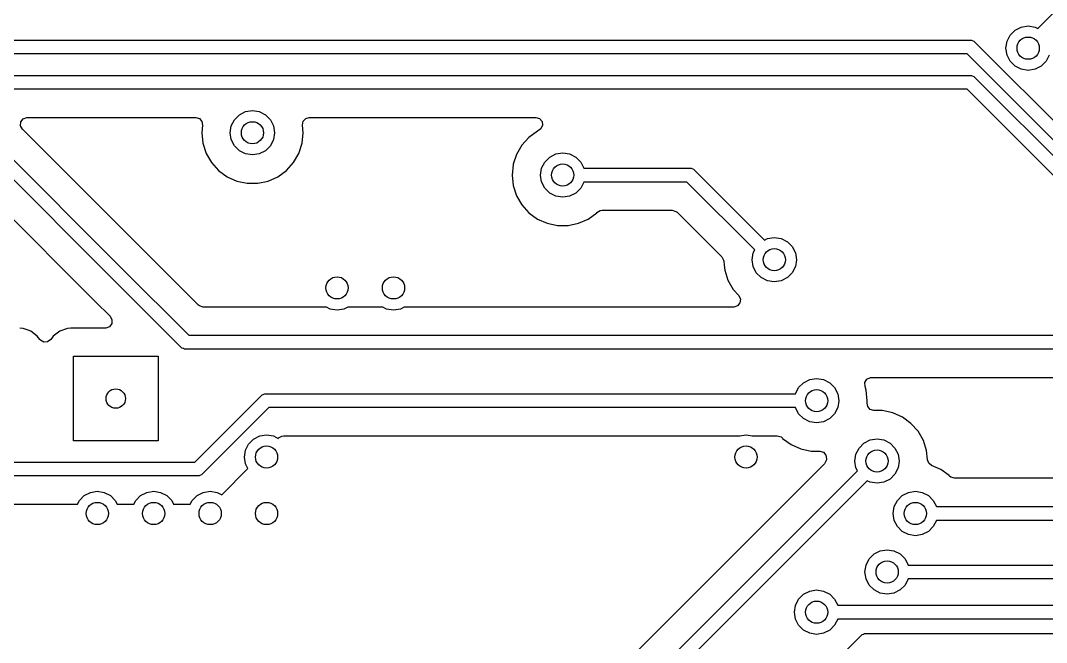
# Model space of a CAD drawing. Extents: x -2.18 to 1.8, y 0.44 to 2.81.
# Drawn here: x -0.974 to -0.247, y 1.604 to 2.045 of the extents above; entities that cross this region are included whole.
import ezdxf

# ---------------------------------------------------------------- set-up
doc = ezdxf.new("R2010")
doc.units = 0
doc.header["$MEASUREMENT"] = 0
doc.layers.add('BLACK', color=7, linetype='CONTINUOUS')

msp = doc.modelspace()

# ---------------------------------------------------------------- linework, layer by layer
at = {"layer": 'BLACK', "linetype": 'CONTINUOUS'}
for p, q in [((-0.25305, 2.03891), (-0.09348, 2.19848)), ((-0.27274, 2.03426), (-0.26926, 2.03774)), ((-0.26926, 2.03774), (-0.26487, 2.03998)), ((-0.26487, 2.03998), (-0.26, 2.04075)), ((-0.26, 2.04075), (-0.25513, 2.03998)), ((-0.25513, 2.03998), (-0.25305, 2.03891)), ((-1.01445, 2.03076), (-0.3012, 2.03076)), ((-0.3012, 2.03076), (-0.30024, 2.03066)), ((-0.30024, 2.03066), (-0.30024, 2.03066)), ((-0.30024, 2.03066), (-0.29972, 2.03045)), ((-0.29972, 2.03045), (-0.29847, 2.02993)), ((-0.29847, 2.02993), (-0.29847, 2.02993)), ((-0.29847, 2.02993), (-0.29772, 2.02932)), ((-0.27575, 2.025), (-0.27498, 2.02987)), ((-0.27498, 2.02987), (-0.27274, 2.03426)), ((-0.29772, 2.02932), (-0.19833, 1.92992)), ((-0.27498, 2.02013), (-0.27575, 2.025)), ((-0.30324, 2.02092), (-1.01682, 2.02092)), ((-0.20385, 1.92152), (-0.30324, 2.02092)), ((-0.27274, 2.01574), (-0.27498, 2.02013)), ((-0.26926, 2.01226), (-0.27274, 2.01574)), ((-0.24726, 2.01574), (-0.25074, 2.01226)), ((-0.24502, 2.02013), (-0.24726, 2.01574)), ((-0.26487, 2.01002), (-0.26926, 2.01226)), ((-0.26, 2.00925), (-0.26487, 2.01002)), ((-0.25513, 2.01002), (-0.26, 2.00925)), ((-0.25074, 2.01226), (-0.25513, 2.01002)), ((-1.03976, 2.00573), (-0.30123, 2.00573)), ((-0.30123, 2.00573), (-0.30027, 2.00564)), ((-0.30027, 2.00564), (-0.30027, 2.00564)), ((-0.30027, 2.00564), (-0.29975, 2.00542)), ((-0.29975, 2.00542), (-0.2985, 2.0049)), ((-0.2985, 2.0049), (-0.2985, 2.0049)), ((-0.2985, 2.0049), (-0.29775, 2.00429)), ((-0.29775, 2.00429), (-0.18194, 1.88848)), ((-0.30327, 1.99589), (-1.0418, 1.99589)), ((-0.19034, 1.88296), (-0.30327, 1.99589)), ((-1.01843, 1.9846), (-0.90231, 1.86848)), ((-0.81926, 1.97774), (-0.81487, 1.97998)), ((-0.81487, 1.97998), (-0.81, 1.98075)), ((-0.81, 1.98075), (-0.80513, 1.97998)), ((-0.80513, 1.97998), (-0.80074, 1.97774)), ((-0.90927, 1.86152), (-1.02395, 1.9762)), ((-0.97437, 1.96995), (-0.97418, 1.97269)), ((-0.97418, 1.97269), (-0.97253, 1.9749)), ((-0.97253, 1.9749), (-0.96995, 1.97586)), ((-0.96995, 1.97586), (-0.9696, 1.97587)), ((-0.9696, 1.97587), (-0.85024, 1.97587)), ((-0.85024, 1.97587), (-0.8476, 1.9751)), ((-0.8476, 1.9751), (-0.8458, 1.97302)), ((-0.8458, 1.97302), (-0.84539, 1.97048)), ((-0.82498, 1.96987), (-0.82274, 1.97426)), ((-0.82274, 1.97426), (-0.81926, 1.97774)), ((-0.80074, 1.97774), (-0.79726, 1.97426)), ((-0.79726, 1.97426), (-0.79502, 1.96987)), ((-0.77461, 1.97048), (-0.77412, 1.97318)), ((-0.77412, 1.97318), (-0.77224, 1.97519)), ((-0.77224, 1.97519), (-0.76976, 1.97587)), ((-0.76976, 1.97587), (-0.60911, 1.97587)), ((-0.60911, 1.97587), (-0.60647, 1.9751)), ((-0.60647, 1.9751), (-0.60467, 1.97302)), ((-0.60467, 1.97302), (-0.60428, 1.97029)), ((-0.97306, 1.96754), (-0.97437, 1.96995)), ((-0.88625, 1.88073), (-0.97306, 1.96754)), ((-0.84539, 1.97048), (-0.84596, 1.965)), ((-0.84596, 1.965), (-0.84518, 1.95752)), ((-0.82575, 1.965), (-0.82498, 1.96987)), ((-0.82498, 1.96013), (-0.82575, 1.965)), ((-0.79502, 1.96987), (-0.79425, 1.965)), ((-0.79425, 1.965), (-0.79502, 1.96013)), ((-0.77482, 1.95752), (-0.77404, 1.965)), ((-0.77404, 1.965), (-0.77461, 1.97048)), ((-0.60798, 1.96615), (-0.61407, 1.96173)), ((-0.60712, 1.96653), (-0.60798, 1.96615)), ((-0.60542, 1.96779), (-0.60712, 1.96653)), ((-0.60428, 1.97029), (-0.60542, 1.96779)), ((-0.84518, 1.95752), (-0.84518, 1.95752)), ((-0.84518, 1.95752), (-0.84286, 1.95037)), ((-0.82274, 1.95574), (-0.82498, 1.96013)), ((-0.79502, 1.96013), (-0.79726, 1.95574)), ((-0.77714, 1.95037), (-0.77482, 1.95752)), ((-0.61407, 1.96173), (-0.6191, 1.95614)), ((-1.03081, 1.95475), (-0.92152, 1.84546)), ((-0.84286, 1.95037), (-0.84286, 1.95037)), ((-0.84286, 1.95037), (-0.8391, 1.94386)), ((-0.81926, 1.95226), (-0.82274, 1.95574)), ((-0.81487, 1.95002), (-0.81926, 1.95226)), ((-0.81, 1.94925), (-0.81487, 1.95002)), ((-0.80513, 1.95002), (-0.81, 1.94925)), ((-0.80074, 1.95226), (-0.80513, 1.95002)), ((-0.79726, 1.95574), (-0.80074, 1.95226)), ((-0.7809, 1.94386), (-0.77714, 1.95037)), ((-0.62286, 1.94963), (-0.62511, 1.9427)), ((-0.6191, 1.95614), (-0.62286, 1.94963)), ((-0.62286, 1.94963), (-0.62286, 1.94963)), ((-0.59926, 1.94774), (-0.59487, 1.94998)), ((-0.59487, 1.94998), (-0.59, 1.95075)), ((-0.59, 1.95075), (-0.58513, 1.94998)), ((-0.58513, 1.94998), (-0.58074, 1.94774)), ((-0.8391, 1.94386), (-0.83407, 1.93827)), ((-0.78593, 1.93827), (-0.7809, 1.94386)), ((-0.62518, 1.94248), (-0.62596, 1.935)), ((-0.62511, 1.9427), (-0.62518, 1.94248)), ((-0.60498, 1.93987), (-0.60274, 1.94426)), ((-0.60274, 1.94426), (-0.59926, 1.94774)), ((-0.58074, 1.94774), (-0.57726, 1.94426)), ((-0.57726, 1.94426), (-0.57505, 1.93992)), ((-0.83407, 1.93827), (-0.82798, 1.93385)), ((-0.79202, 1.93385), (-0.78593, 1.93827)), ((-0.62596, 1.935), (-0.62518, 1.92752)), ((-0.60575, 1.935), (-0.60498, 1.93987)), ((-0.60498, 1.93013), (-0.60575, 1.935)), ((-0.57505, 1.93992), (-0.5, 1.93992)), ((-0.5, 1.93992), (-0.49904, 1.93983)), ((-0.49904, 1.93983), (-0.49904, 1.93983)), ((-0.49904, 1.93983), (-0.49856, 1.93963)), ((-0.49856, 1.93963), (-0.49727, 1.93909)), ((-0.49727, 1.93909), (-0.49727, 1.93909)), ((-0.49727, 1.93909), (-0.49652, 1.93848)), ((-0.49652, 1.93848), (-0.44695, 1.88891)), ((-0.82798, 1.93385), (-0.82111, 1.9308)), ((-0.82111, 1.9308), (-0.81376, 1.92923)), ((-0.81376, 1.92923), (-0.80624, 1.92923)), ((-0.80624, 1.92923), (-0.79889, 1.9308)), ((-0.79889, 1.9308), (-0.79202, 1.93385)), ((-0.60274, 1.92574), (-0.60498, 1.93013)), ((-0.57505, 1.93008), (-0.57726, 1.92574)), ((-0.50204, 1.93008), (-0.57505, 1.93008)), ((-0.45391, 1.88195), (-0.50204, 1.93008)), ((-0.62518, 1.92752), (-0.62518, 1.92752)), ((-0.62518, 1.92752), (-0.62286, 1.92037)), ((-0.59926, 1.92226), (-0.60274, 1.92574)), ((-0.59487, 1.92002), (-0.59926, 1.92226)), ((-0.58074, 1.92226), (-0.58513, 1.92002)), ((-0.57726, 1.92574), (-0.58074, 1.92226)), ((-0.62286, 1.92037), (-0.62286, 1.92037)), ((-0.62286, 1.92037), (-0.6191, 1.91386)), ((-0.6191, 1.91386), (-0.61407, 1.90827)), ((-0.59, 1.91925), (-0.59487, 1.92002)), ((-0.58513, 1.92002), (-0.59, 1.91925)), ((-0.61407, 1.90827), (-0.60798, 1.90385)), ((-0.57202, 1.90385), (-0.56593, 1.90827)), ((-0.56593, 1.90827), (-0.56578, 1.90844)), ((-0.56578, 1.90844), (-0.56344, 1.90989)), ((-0.56344, 1.90989), (-0.56215, 1.91006)), ((-0.56215, 1.91006), (-0.51235, 1.91006)), ((-0.51235, 1.91006), (-0.50971, 1.90928)), ((-0.50971, 1.90928), (-0.5089, 1.90863)), ((-0.5089, 1.90863), (-0.47727, 1.877)), ((-0.60798, 1.90385), (-0.60111, 1.9008)), ((-0.60111, 1.9008), (-0.59376, 1.89923)), ((-0.59376, 1.89923), (-0.58624, 1.89923)), ((-0.58624, 1.89923), (-0.57889, 1.9008)), ((-0.57889, 1.9008), (-0.57202, 1.90385)), ((-0.44695, 1.88891), (-0.44487, 1.88998)), ((-0.44487, 1.88998), (-0.44, 1.89075)), ((-0.44, 1.89075), (-0.43513, 1.88998)), ((-0.43513, 1.88998), (-0.43074, 1.88774)), ((-0.43074, 1.88774), (-0.42726, 1.88426)), ((-0.42726, 1.88426), (-0.42502, 1.87987)), ((-0.84835, 1.84283), (-0.88625, 1.88073)), ((-0.88625, 1.88073), (-0.88625, 1.88073)), ((-0.47727, 1.877), (-0.47595, 1.87458)), ((-0.45575, 1.875), (-0.45498, 1.87987)), ((-0.45498, 1.87987), (-0.45391, 1.88195)), ((-0.42502, 1.87987), (-0.42425, 1.875)), ((-0.47595, 1.87458), (-0.47587, 1.87406)), ((-0.47587, 1.87406), (-0.47555, 1.87107)), ((-0.47555, 1.87107), (-0.47518, 1.86752)), ((-0.45498, 1.87013), (-0.45575, 1.875)), ((-0.45274, 1.86574), (-0.45498, 1.87013)), ((-0.42502, 1.87013), (-0.42726, 1.86574)), ((-0.42425, 1.875), (-0.42502, 1.87013)), ((-0.90231, 1.86848), (-0.90231, 1.86848)), ((-0.90231, 1.86848), (-0.85521, 1.82138)), ((-0.47518, 1.86752), (-0.47518, 1.86752)), ((-0.47518, 1.86752), (-0.47286, 1.86037)), ((-0.44926, 1.86226), (-0.45274, 1.86574)), ((-0.44487, 1.86002), (-0.44926, 1.86226)), ((-0.43074, 1.86226), (-0.43513, 1.86002)), ((-0.42726, 1.86574), (-0.43074, 1.86226)), ((-0.86073, 1.81298), (-0.90927, 1.86152)), ((-0.90927, 1.86152), (-0.90927, 1.86152)), ((-0.47286, 1.86037), (-0.47286, 1.86037)), ((-0.47286, 1.86037), (-0.4691, 1.85386)), ((-0.44, 1.85925), (-0.44487, 1.86002)), ((-0.43513, 1.86002), (-0.44, 1.85925)), ((-0.4691, 1.85386), (-0.46526, 1.8496)), ((-0.46526, 1.8496), (-0.46521, 1.84955)), ((-0.46521, 1.84955), (-0.46402, 1.84707)), ((-0.92152, 1.84546), (-0.92152, 1.84546)), ((-0.92152, 1.84546), (-0.91091, 1.83485)), ((-0.84753, 1.84217), (-0.84835, 1.84283)), ((-0.8449, 1.8414), (-0.84753, 1.84217)), ((-0.75756, 1.8414), (-0.8449, 1.8414)), ((-0.75487, 1.84002), (-0.75756, 1.8414)), ((-0.74244, 1.8414), (-0.74513, 1.84002)), ((-0.71756, 1.8414), (-0.74244, 1.8414)), ((-0.71487, 1.84002), (-0.71756, 1.8414)), ((-0.70244, 1.8414), (-0.70513, 1.84002)), ((-0.46884, 1.8414), (-0.70244, 1.8414)), ((-0.46875, 1.8414), (-0.46884, 1.8414)), ((-0.46612, 1.84222), (-0.46875, 1.8414)), ((-0.46436, 1.84434), (-0.46612, 1.84222)), ((-0.46402, 1.84707), (-0.46436, 1.84434)), ((-0.91091, 1.83485), (-0.90959, 1.83244)), ((-0.75, 1.83925), (-0.75487, 1.84002)), ((-0.74513, 1.84002), (-0.75, 1.83925)), ((-0.71, 1.83925), (-0.71487, 1.84002)), ((-0.70513, 1.84002), (-0.71, 1.83925)), ((-0.97263, 1.82626), (-0.97501, 1.82652)), ((-0.96907, 1.82493), (-0.97263, 1.82626)), ((-0.94123, 1.82626), (-0.94662, 1.82425)), ((-0.93884, 1.82652), (-0.94123, 1.82626)), ((-0.94123, 1.82626), (-0.94123, 1.82626)), ((-0.91436, 1.82652), (-0.93884, 1.82652)), ((-0.91402, 1.82653), (-0.91436, 1.82652)), ((-0.91144, 1.82749), (-0.91402, 1.82653)), ((-0.90979, 1.82969), (-0.91144, 1.82749)), ((-0.90959, 1.83244), (-0.90979, 1.82969)), ((-0.96724, 1.82425), (-0.96907, 1.82493)), ((-0.96263, 1.8208), (-0.96724, 1.82425)), ((-0.96084, 1.81841), (-0.96263, 1.8208)), ((-0.96263, 1.8208), (-0.96263, 1.8208)), ((-0.96263, 1.8208), (-0.96263, 1.8208)), ((-0.95123, 1.8208), (-0.95302, 1.81841)), ((-0.94662, 1.82425), (-0.95123, 1.8208)), ((-0.85521, 1.82138), (-0.17022, 1.82138)), ((-0.96038, 1.81788), (-0.96084, 1.81841)), ((-0.95797, 1.81656), (-0.96038, 1.81788)), ((-0.95522, 1.81676), (-0.95797, 1.81656)), ((-0.95302, 1.81841), (-0.95522, 1.81676)), ((-0.85998, 1.81236), (-0.86073, 1.81298)), ((-0.85894, 1.81193), (-0.85998, 1.81236)), ((-0.85998, 1.81236), (-0.85998, 1.81236)), ((-0.85821, 1.81163), (-0.85894, 1.81193)), ((-0.85725, 1.81154), (-0.85821, 1.81163)), ((-0.85821, 1.81163), (-0.85821, 1.81163)), ((-0.16818, 1.81154), (-0.85725, 1.81154)), ((-0.93693, 1.7465), (-0.93693, 1.8065)), ((-0.93693, 1.8065), (-0.87693, 1.8065)), ((-0.87693, 1.8065), (-0.87693, 1.7465)), ((-0.41926, 1.78774), (-0.41487, 1.78998)), ((-0.41487, 1.78998), (-0.41, 1.79075)), ((-0.41, 1.79075), (-0.40513, 1.78998)), ((-0.40513, 1.78998), (-0.40074, 1.78774)), ((-0.37576, 1.78787), (-0.37434, 1.79023)), ((-0.37434, 1.79023), (-0.37187, 1.79144)), ((-0.37187, 1.79144), (-0.37104, 1.79152)), ((-0.37104, 1.79152), (-0.16572, 1.79152)), ((-0.42495, 1.77992), (-0.42274, 1.78426)), ((-0.42274, 1.78426), (-0.41926, 1.78774)), ((-0.40074, 1.78774), (-0.39726, 1.78426)), ((-0.39726, 1.78426), (-0.39502, 1.77987)), ((-0.37568, 1.78513), (-0.37576, 1.78787)), ((-0.37482, 1.78248), (-0.37568, 1.78513)), ((-0.37404, 1.775), (-0.37482, 1.78248)), ((-0.85083, 1.7315), (-0.80385, 1.77848)), ((-0.80385, 1.77848), (-0.8031, 1.77909)), ((-0.8031, 1.77909), (-0.80133, 1.77983)), ((-0.80133, 1.77983), (-0.80037, 1.77992)), ((-0.80037, 1.77992), (-0.42495, 1.77992)), ((-0.39502, 1.77987), (-0.39425, 1.775)), ((-0.39425, 1.775), (-0.39502, 1.77013)), ((-0.37421, 1.77334), (-0.37404, 1.775)), ((-0.79833, 1.77008), (-0.84531, 1.72309)), ((-0.42495, 1.77008), (-0.79833, 1.77008)), ((-0.42274, 1.76574), (-0.42495, 1.77008)), ((-0.39502, 1.77013), (-0.39726, 1.76574)), ((-0.37379, 1.77081), (-0.37421, 1.77334)), ((-0.37199, 1.76873), (-0.37379, 1.77081)), ((-0.36935, 1.76795), (-0.37199, 1.76873)), ((-0.36343, 1.76795), (-0.36935, 1.76795)), ((-0.35607, 1.76639), (-0.36343, 1.76795)), ((-0.41926, 1.76226), (-0.42274, 1.76574)), ((-0.41487, 1.76002), (-0.41926, 1.76226)), ((-0.40074, 1.76226), (-0.40513, 1.76002)), ((-0.39726, 1.76574), (-0.40074, 1.76226)), ((-0.3492, 1.76333), (-0.35607, 1.76639)), ((-0.35607, 1.76639), (-0.35607, 1.76639)), ((-0.34312, 1.75891), (-0.3492, 1.76333)), ((-0.41, 1.75925), (-0.41487, 1.76002)), ((-0.40513, 1.76002), (-0.41, 1.75925)), ((-0.33809, 1.75332), (-0.34312, 1.75891)), ((-0.33433, 1.74681), (-0.33809, 1.75332)), ((-0.87693, 1.7465), (-0.93693, 1.7465)), ((-0.81274, 1.74426), (-0.80926, 1.74774)), ((-0.80926, 1.74774), (-0.80487, 1.74998)), ((-0.80487, 1.74998), (-0.8, 1.75075)), ((-0.8, 1.75075), (-0.79513, 1.74998)), ((-0.79513, 1.74998), (-0.79181, 1.74828)), ((-0.79181, 1.74828), (-0.79147, 1.74863)), ((-0.79147, 1.74863), (-0.78905, 1.74995)), ((-0.78905, 1.74995), (-0.78801, 1.75006)), ((-0.78801, 1.75006), (-0.46435, 1.75006)), ((-0.46435, 1.75006), (-0.46, 1.75075)), ((-0.46, 1.75075), (-0.45565, 1.75006)), ((-0.45565, 1.75006), (-0.43785, 1.75006)), ((-0.43785, 1.75006), (-0.43521, 1.74928)), ((-0.43521, 1.74928), (-0.43422, 1.74844)), ((-0.43422, 1.74844), (-0.43407, 1.74827)), ((-0.43407, 1.74827), (-0.42798, 1.74385)), ((-0.37644, 1.74493), (-0.37205, 1.74716)), ((-0.37205, 1.74716), (-0.36718, 1.74793)), ((-0.36718, 1.74793), (-0.36232, 1.74716)), ((-0.36232, 1.74716), (-0.35793, 1.74493)), ((-0.33201, 1.73966), (-0.33433, 1.74681)), ((-0.81575, 1.735), (-0.81498, 1.73987)), ((-0.81498, 1.73987), (-0.81274, 1.74426)), ((-0.42798, 1.74385), (-0.42111, 1.7408)), ((-0.42111, 1.7408), (-0.41376, 1.73923)), ((-0.41376, 1.73923), (-0.40783, 1.73923)), ((-0.40783, 1.73923), (-0.40519, 1.73846)), ((-0.38216, 1.73705), (-0.37993, 1.74144)), ((-0.37993, 1.74144), (-0.37644, 1.74493)), ((-0.35793, 1.74493), (-0.35444, 1.74144)), ((-0.35444, 1.74144), (-0.35221, 1.73705)), ((-0.3313, 1.73295), (-0.33201, 1.73966)), ((-1.22765, 1.7315), (-0.85083, 1.7315)), ((-0.81498, 1.73013), (-0.81575, 1.735)), ((-0.40519, 1.73846), (-0.40339, 1.73638)), ((-0.40305, 1.73313), (-0.4041, 1.73059)), ((-0.40339, 1.73638), (-0.40298, 1.73384)), ((-0.40298, 1.73384), (-0.40305, 1.73313)), ((-0.38293, 1.73218), (-0.38216, 1.73705)), ((-0.38216, 1.72732), (-0.38293, 1.73218)), ((-0.35221, 1.73705), (-0.35144, 1.73218)), ((-0.35144, 1.73218), (-0.35221, 1.72732)), ((-0.33053, 1.73078), (-0.3313, 1.73295)), ((-0.40445, 1.73019), (-0.95327, 1.18137)), ((-0.94641, 1.15992), (-0.3811, 1.72523)), ((-0.83181, 1.70828), (-0.81328, 1.72681)), ((-0.81328, 1.72681), (-0.81498, 1.73013)), ((-0.4041, 1.73059), (-0.40445, 1.73019)), ((-0.3811, 1.72523), (-0.38216, 1.72732)), ((-0.35221, 1.72732), (-0.35444, 1.72293)), ((-0.32843, 1.729), (-0.33053, 1.73078)), ((-0.32202, 1.72615), (-0.32843, 1.729)), ((-0.31609, 1.72184), (-0.32202, 1.72615)), ((-0.84879, 1.72165), (-1.22969, 1.72165)), ((-0.37414, 1.71827), (-0.94089, 1.15152)), ((-0.84783, 1.72175), (-0.84879, 1.72165)), ((-0.84731, 1.72196), (-0.84783, 1.72175)), ((-0.84783, 1.72175), (-0.84783, 1.72175)), ((-0.84606, 1.72248), (-0.84731, 1.72196)), ((-0.84531, 1.72309), (-0.84606, 1.72248)), ((-0.84606, 1.72248), (-0.84606, 1.72248)), ((-0.37205, 1.71721), (-0.37414, 1.71827)), ((-0.36718, 1.71644), (-0.37205, 1.71721)), ((-0.36232, 1.71721), (-0.36718, 1.71644)), ((-0.35793, 1.71944), (-0.36232, 1.71721)), ((-0.35444, 1.72293), (-0.35793, 1.71944)), ((-0.31593, 1.72173), (-0.31609, 1.72184)), ((-0.31578, 1.72156), (-0.31593, 1.72173)), ((-0.31479, 1.72072), (-0.31578, 1.72156)), ((-0.31215, 1.71994), (-0.31479, 1.72072)), ((0.00565, 1.71994), (-0.31215, 1.71994)), ((-0.92926, 1.70774), (-0.92487, 1.70998)), ((-0.92487, 1.70998), (-0.92, 1.71075)), ((-0.92, 1.71075), (-0.91513, 1.70998)), ((-0.91513, 1.70998), (-0.91074, 1.70774)), ((-0.88926, 1.70774), (-0.88487, 1.70998)), ((-0.88487, 1.70998), (-0.88, 1.71075)), ((-0.88, 1.71075), (-0.87513, 1.70998)), ((-0.87513, 1.70998), (-0.87074, 1.70774)), ((-0.84926, 1.70774), (-0.84487, 1.70998)), ((-0.84487, 1.70998), (-0.84, 1.71075)), ((-0.84, 1.71075), (-0.83513, 1.70998)), ((-0.83513, 1.70998), (-0.83181, 1.70828)), ((-0.34926, 1.70774), (-0.34487, 1.70998)), ((-0.34487, 1.70998), (-0.34, 1.71075)), ((-0.34, 1.71075), (-0.33513, 1.70998)), ((-0.33513, 1.70998), (-0.33074, 1.70774)), ((-0.93408, 1.70163), (-0.93274, 1.70426)), ((-0.93274, 1.70426), (-0.92926, 1.70774)), ((-0.91074, 1.70774), (-0.90726, 1.70426)), ((-0.90726, 1.70426), (-0.90592, 1.70163)), ((-0.89408, 1.70163), (-0.89274, 1.70426)), ((-0.89274, 1.70426), (-0.88926, 1.70774)), ((-0.87074, 1.70774), (-0.86726, 1.70426)), ((-0.86726, 1.70426), (-0.86592, 1.70163)), ((-0.85408, 1.70163), (-0.85274, 1.70426)), ((-0.85274, 1.70426), (-0.84926, 1.70774)), ((-0.35498, 1.69987), (-0.35274, 1.70426)), ((-0.35274, 1.70426), (-0.34926, 1.70774)), ((-0.33074, 1.70774), (-0.32726, 1.70426)), ((-0.32726, 1.70426), (-0.32505, 1.69992)), ((-1.1147, 1.70163), (-0.93408, 1.70163)), ((-0.90592, 1.70163), (-0.89408, 1.70163)), ((-0.86592, 1.70163), (-0.85408, 1.70163)), ((-0.35575, 1.695), (-0.35498, 1.69987)), ((-0.35498, 1.69013), (-0.35575, 1.695)), ((-0.32505, 1.69992), (0.26796, 1.69992)), ((-0.35274, 1.68574), (-0.35498, 1.69013)), ((-0.32505, 1.69008), (-0.32726, 1.68574)), ((0.27, 1.69008), (-0.32505, 1.69008)), ((-0.34926, 1.68226), (-0.35274, 1.68574)), ((-0.34487, 1.68002), (-0.34926, 1.68226)), ((-0.33074, 1.68226), (-0.33513, 1.68002)), ((-0.32726, 1.68574), (-0.33074, 1.68226)), ((-0.34, 1.67925), (-0.34487, 1.68002)), ((-0.33513, 1.68002), (-0.34, 1.67925)), ((-0.37274, 1.6628), (-0.36926, 1.66628)), ((-0.36926, 1.66628), (-0.36487, 1.66852)), ((-0.36487, 1.66852), (-0.36, 1.66929)), ((-0.36, 1.66929), (-0.35513, 1.66852)), ((-0.35513, 1.66852), (-0.35074, 1.66628)), ((-0.35074, 1.66628), (-0.34726, 1.6628)), ((-0.37498, 1.65841), (-0.37274, 1.6628)), ((-0.34726, 1.6628), (-0.34505, 1.65846)), ((-0.37575, 1.65354), (-0.37498, 1.65841)), ((-0.37498, 1.64868), (-0.37575, 1.65354)), ((-0.34505, 1.65846), (0.50146, 1.65846)), ((-0.37274, 1.64429), (-0.37498, 1.64868)), ((-0.36926, 1.6408), (-0.37274, 1.64429)), ((-0.34726, 1.64429), (-0.35074, 1.6408)), ((-0.34505, 1.64862), (-0.34726, 1.64429)), ((0.49942, 1.64862), (-0.34505, 1.64862)), ((-0.42274, 1.63426), (-0.41926, 1.63774)), ((-0.41926, 1.63774), (-0.41487, 1.63998)), ((-0.41487, 1.63998), (-0.41, 1.64075)), ((-0.41, 1.64075), (-0.40513, 1.63998)), ((-0.40513, 1.63998), (-0.40074, 1.63774)), ((-0.40074, 1.63774), (-0.39726, 1.63426)), ((-0.36487, 1.63857), (-0.36926, 1.6408)), ((-0.36, 1.6378), (-0.36487, 1.63857)), ((-0.35513, 1.63857), (-0.36, 1.6378)), ((-0.35074, 1.6408), (-0.35513, 1.63857)), ((-0.42575, 1.625), (-0.42498, 1.62987)), ((-0.42498, 1.62987), (-0.42274, 1.63426)), ((-0.39726, 1.63426), (-0.39505, 1.62992)), ((-0.39505, 1.62992), (0.4, 1.62992)), ((-0.42498, 1.62013), (-0.42575, 1.625)), ((-0.42274, 1.61574), (-0.42498, 1.62013)), ((-0.41926, 1.61226), (-0.42274, 1.61574)), ((-0.39726, 1.61574), (-0.40074, 1.61226)), ((-0.39505, 1.62008), (-0.39726, 1.61574)), ((0.39796, 1.62008), (-0.39505, 1.62008)), ((-0.41487, 1.61002), (-0.41926, 1.61226)), ((-0.41, 1.60925), (-0.41487, 1.61002)), ((-0.40513, 1.61002), (-0.41, 1.60925)), ((-0.40074, 1.61226), (-0.40513, 1.61002)), ((-0.39708, 1.58992), (-0.37852, 1.60848)), ((-0.37852, 1.60848), (-0.37777, 1.60909)), ((-0.37777, 1.60909), (-0.37673, 1.60952)), ((-0.37777, 1.60909), (-0.37777, 1.60909)), ((-0.37673, 1.60952), (-0.376, 1.60983)), ((-0.376, 1.60983), (-0.37504, 1.60992)), ((-0.376, 1.60983), (-0.376, 1.60983)), ((-0.37504, 1.60992), (0.37, 1.60992))]:
    msp.add_line(p, q, dxfattribs=at)
at = {"layer": 'BLACK'}
for centre, radius in [((-0.26, 2.025), 0.00787), ((-0.81, 1.965), 0.00787), ((-0.59, 1.935), 0.00787), ((-0.44, 1.875), 0.00787), ((-0.75, 1.855), 0.00787), ((-0.71, 1.855), 0.00787), ((-0.90693, 1.7765), 0.00689), ((-0.41, 1.775), 0.00787), ((-0.8, 1.735), 0.00787), ((-0.46, 1.735), 0.00787), ((-0.36718, 1.73218), 0.00787), ((-0.92, 1.695), 0.00787), ((-0.88, 1.695), 0.00787), ((-0.84, 1.695), 0.00787), ((-0.8, 1.695), 0.00787), ((-0.34, 1.695), 0.00787), ((-0.36, 1.65354), 0.00787), ((-0.41, 1.625), 0.00787)]:
    msp.add_circle(centre, radius, dxfattribs=at)

doc.saveas('drawing.dxf')
